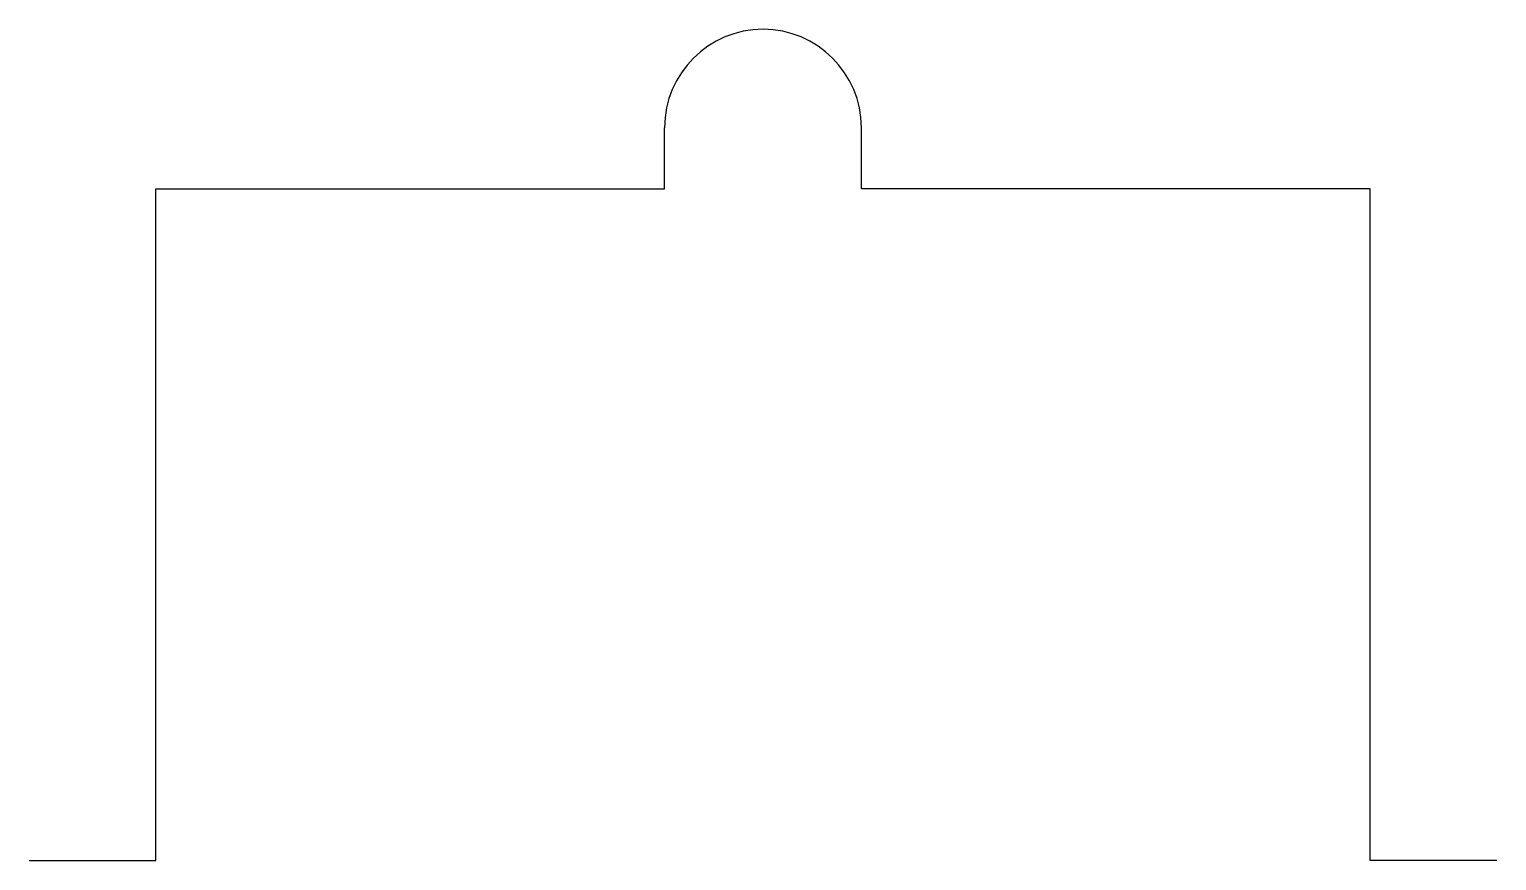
# Model space of a CAD drawing. Extents: x -7.4 to 7.4, y 0 to 8.4.
import ezdxf

# ---------------------------------------------------------------- set-up
doc = ezdxf.new("R2010")
doc.units = 0
doc.layers.add('MODELSKETCH_VISIBLE', color=7, linetype='CONTINUOUS')

msp = doc.modelspace()

# ---------------------------------------------------------------- linework, layer by layer
at = {"layer": 'MODELSKETCH_VISIBLE'}
for p, q in [((-0.995, 6.788), (-0.995, 7.406)), ((0.995, 6.788), (0.995, 7.406)), ((-6.133, 0), (-6.133, 6.788)), ((-6.133, 6.788), (-0.995, 6.788)), ((6.133, 6.788), (0.995, 6.788)), ((6.133, 0), (6.133, 6.788)), ((-7.413, 0), (-6.133, 0)), ((7.413, 0), (6.133, 0))]:
    msp.add_line(p, q, dxfattribs=at)
for start, end in [(90, 180), (0, 90)]:
    msp.add_arc((0, 7.406), 0.995, start, end, dxfattribs=at)

doc.saveas('drawing.dxf')
